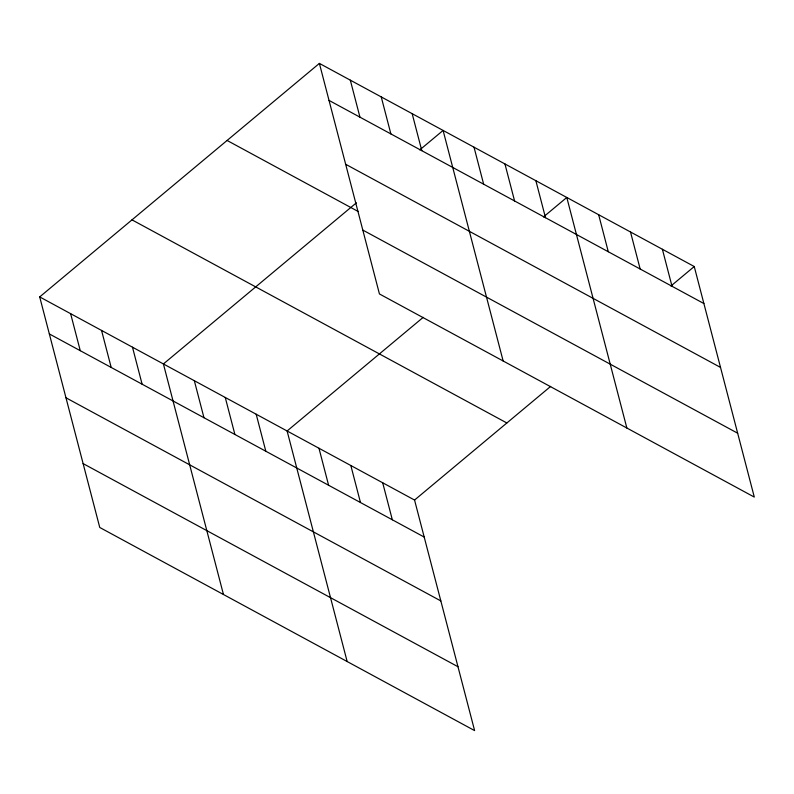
<?xml version="1.0" encoding="UTF-8"?>
<svg xmlns="http://www.w3.org/2000/svg" width="794" height="794" viewBox="0 0 794 794"><rect width="100%" height="100%" fill="white"/><g stroke="black" fill="none" stroke-linecap="round" stroke-linejoin="round"><path stroke-width="1.19" d="M39.7 296.916L414.557 500.051L474.613 730.599L99.756 527.474L39.7 296.916L319.387 63.401L694.244 266.526L754.3 497.084L379.443 293.949L319.387 63.401M356.387 202.827L163.405 363.95L223.461 594.508M419.788 149.897L443.092 130.434L503.148 360.982M423.222 317.342L287.11 430.983L347.157 661.531M543.483 216.931L566.797 197.468L626.853 428.016M414.557 500.051L550.669 386.4M670.94 285.989L694.244 266.526M329.034 100.411L703.891 303.546M345.668 164.279L720.525 367.414M227.094 140.459L358.263 211.541M362.808 230.081L737.666 433.216M131.993 219.859L506.86 422.984M49.337 333.927L424.204 537.062M65.981 397.794L440.839 600.929M83.122 463.607L457.979 666.732M662.385 249.266L672.022 286.277M630.515 231.997L640.163 269.017M598.656 214.727L608.293 251.748M535.871 180.704L545.508 217.725M504.944 163.951L514.581 200.961M474.018 147.188L483.655 184.208M412.165 113.671L421.803 150.691M381.239 96.918L390.876 133.928M350.313 80.154L359.95 117.175M382.698 482.782L392.335 519.792M350.829 465.512L360.476 502.533M318.97 448.253L328.607 485.263M256.184 414.22L265.821 451.24M225.258 397.466L234.895 434.477M194.332 380.713L203.969 417.723M132.479 347.196L142.116 384.207M101.553 330.433L111.19 367.443M70.626 313.68L80.263 350.69"/></g></svg>
